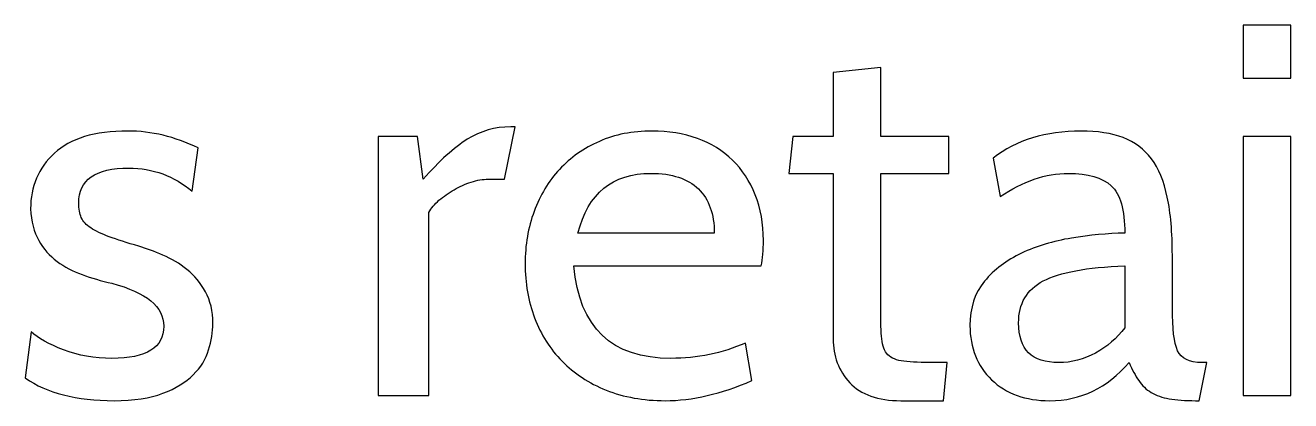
# Model space of a CAD drawing. Header units: centimetres. Extents: x -24 to 24.1, y -20.7 to 0.5.
# Drawn here: x 9.038 to 11.066, y -3.618 to -3.017 of the extents above; entities that cross this region are included whole.
import ezdxf

# ---------------------------------------------------------------- set-up
doc = ezdxf.new("R2010")
doc.units = ezdxf.units.CM
doc.header["$MEASUREMENT"] = 0
doc.layers.add('Layer 1', color=7, linetype='Continuous')

msp = doc.modelspace()

# ---------------------------------------------------------------- linework, layer by layer
at = {"layer": 'Layer 1', "color": 250}
for points, knots in [([(11.06615, -3.10176), (11.06615, -3.10176), (10.98995, -3.10176), (10.98995, -3.10176), (10.98995, -3.10176), (10.98995, -3.10176), (10.98995, -3.01709), (10.98995, -3.01709), (10.98995, -3.01709), (10.98995, -3.01709), (11.06615, -3.01709), (11.06615, -3.01709), (11.06615, -3.01709), (11.06615, -3.01709), (11.06615, -3.10176), (11.06615, -3.10176)], [0, 0, 0, 0, 0.2, 0.2, 0.2, 0.2, 0.4, 0.4, 0.4, 0.4, 0.6, 0.6, 0.6, 0.6, 1, 1, 1, 1]), ([(10.51581, -3.55727), (10.51581, -3.55727), (10.50988, -3.61823), (10.50988, -3.61823), (10.50988, -3.61823), (10.50988, -3.61823), (10.4413, -3.61823), (10.4413, -3.61823), (10.4413, -3.61823), (10.40462, -3.61823), (10.37738, -3.60863), (10.3596, -3.58944), (10.3596, -3.58944), (10.34182, -3.57025), (10.33293, -3.54682), (10.33293, -3.51917), (10.33293, -3.51917), (10.33293, -3.51917), (10.33293, -3.25416), (10.33293, -3.25416), (10.33293, -3.25416), (10.33293, -3.25416), (10.26181, -3.25416), (10.26181, -3.25416), (10.26181, -3.25416), (10.26181, -3.25416), (10.26858, -3.19489), (10.26858, -3.19489), (10.26858, -3.19489), (10.26858, -3.19489), (10.33293, -3.19489), (10.33293, -3.19489), (10.33293, -3.19489), (10.33293, -3.19489), (10.33293, -3.09244), (10.33293, -3.09244), (10.33293, -3.09244), (10.33293, -3.09244), (10.40913, -3.08482), (10.40913, -3.08482), (10.40913, -3.08482), (10.40913, -3.08482), (10.40913, -3.19489), (10.40913, -3.19489), (10.40913, -3.19489), (10.40913, -3.19489), (10.51835, -3.19489), (10.51835, -3.19489), (10.51835, -3.19489), (10.51835, -3.19489), (10.51835, -3.25416), (10.51835, -3.25416), (10.51835, -3.25416), (10.51835, -3.25416), (10.40913, -3.25416), (10.40913, -3.25416), (10.40913, -3.25416), (10.40913, -3.25416), (10.40913, -3.4726), (10.40913, -3.4726), (10.40913, -3.4726), (10.40913, -3.49236), (10.4097, -3.50788), (10.41082, -3.51917), (10.41082, -3.51917), (10.41195, -3.53046), (10.4152, -3.53892), (10.42056, -3.54457), (10.42056, -3.54457), (10.42592, -3.55021), (10.43453, -3.55374), (10.44638, -3.55515), (10.44638, -3.55515), (10.45824, -3.55656), (10.47489, -3.55727), (10.49634, -3.55727), (10.49634, -3.55727), (10.49634, -3.55727), (10.51581, -3.55727), (10.51581, -3.55727)], [0, 0, 0, 0, 0.04761905, 0.04761905, 0.04761905, 0.04761905, 0.0952381, 0.0952381, 0.0952381, 0.0952381, 0.14285714, 0.14285714, 0.14285714, 0.14285714, 0.19047619, 0.19047619, 0.19047619, 0.19047619, 0.23809524, 0.23809524, 0.23809524, 0.23809524, 0.28571429, 0.28571429, 0.28571429, 0.28571429, 0.33333333, 0.33333333, 0.33333333, 0.33333333, 0.38095238, 0.38095238, 0.38095238, 0.38095238, 0.42857143, 0.42857143, 0.42857143, 0.42857143, 0.47619048, 0.47619048, 0.47619048, 0.47619048, 0.52380952, 0.52380952, 0.52380952, 0.52380952, 0.57142857, 0.57142857, 0.57142857, 0.57142857, 0.61904762, 0.61904762, 0.61904762, 0.61904762, 0.66666667, 0.66666667, 0.66666667, 0.66666667, 0.71428571, 0.71428571, 0.71428571, 0.71428571, 0.76190476, 0.76190476, 0.76190476, 0.76190476, 0.80952381, 0.80952381, 0.80952381, 0.80952381, 0.85714286, 0.85714286, 0.85714286, 0.85714286, 0.9047619, 0.9047619, 0.9047619, 0.9047619, 1, 1, 1, 1]), ([(9.82323, -3.17965), (9.82323, -3.17965), (9.8063, -3.26347), (9.8063, -3.26347), (9.8063, -3.26347), (9.8063, -3.26347), (9.78005, -3.26347), (9.78005, -3.26347), (9.78005, -3.26347), (9.77159, -3.26347), (9.76256, -3.26502), (9.75296, -3.26813), (9.75296, -3.26813), (9.74337, -3.27123), (9.73419, -3.27533), (9.72544, -3.28041), (9.72544, -3.28041), (9.7167, -3.28549), (9.70865, -3.29113), (9.70131, -3.29734), (9.70131, -3.29734), (9.69398, -3.30355), (9.68861, -3.31004), (9.68523, -3.31681), (9.68523, -3.31681), (9.68523, -3.31681), (9.68523, -3.60976), (9.68523, -3.60976), (9.68523, -3.60976), (9.68523, -3.60976), (9.60395, -3.60976), (9.60395, -3.60976), (9.60395, -3.60976), (9.60395, -3.60976), (9.60395, -3.19489), (9.60395, -3.19489), (9.60395, -3.19489), (9.60395, -3.19489), (9.6666, -3.19489), (9.6666, -3.19489), (9.6666, -3.19489), (9.6666, -3.19489), (9.67591, -3.26347), (9.67591, -3.26347), (9.67591, -3.26347), (9.70188, -3.23412), (9.72544, -3.21281), (9.74661, -3.19955), (9.74661, -3.19955), (9.76778, -3.18628), (9.79106, -3.17965), (9.81646, -3.17965), (9.81646, -3.17965), (9.81646, -3.17965), (9.82323, -3.17965), (9.82323, -3.17965)], [0, 0, 0, 0, 0.06666667, 0.06666667, 0.06666667, 0.06666667, 0.13333333, 0.13333333, 0.13333333, 0.13333333, 0.2, 0.2, 0.2, 0.2, 0.26666667, 0.26666667, 0.26666667, 0.26666667, 0.33333333, 0.33333333, 0.33333333, 0.33333333, 0.4, 0.4, 0.4, 0.4, 0.46666667, 0.46666667, 0.46666667, 0.46666667, 0.53333333, 0.53333333, 0.53333333, 0.53333333, 0.6, 0.6, 0.6, 0.6, 0.66666667, 0.66666667, 0.66666667, 0.66666667, 0.73333333, 0.73333333, 0.73333333, 0.73333333, 0.8, 0.8, 0.8, 0.8, 0.86666667, 0.86666667, 0.86666667, 0.86666667, 1, 1, 1, 1]), ([(9.18061, -3.61823), (9.12022, -3.61823), (9.0728, -3.60609), (9.03837, -3.58182), (9.03837, -3.58182), (9.03837, -3.58182), (9.04769, -3.50816), (9.04769, -3.50816), (9.04769, -3.50816), (9.05898, -3.51832), (9.07633, -3.52792), (9.09976, -3.53695), (9.09976, -3.53695), (9.12318, -3.54598), (9.149, -3.55049), (9.17723, -3.55049), (9.17723, -3.55049), (9.23254, -3.55049), (9.2602, -3.53328), (9.2602, -3.49885), (9.2602, -3.49885), (9.2602, -3.4678), (9.23254, -3.44494), (9.17723, -3.43027), (9.17723, -3.43027), (9.16029, -3.42631), (9.14435, -3.42166), (9.12939, -3.4163), (9.12939, -3.4163), (9.11443, -3.41093), (9.10103, -3.40388), (9.08917, -3.39513), (9.08917, -3.39513), (9.07732, -3.38638), (9.06758, -3.37523), (9.05996, -3.36169), (9.05996, -3.36169), (9.05234, -3.34814), (9.04797, -3.33121), (9.04684, -3.31089), (9.04684, -3.31089), (9.04684, -3.27533), (9.05954, -3.24569), (9.08494, -3.22199), (9.08494, -3.22199), (9.11034, -3.19828), (9.14957, -3.18642), (9.20263, -3.18642), (9.20263, -3.18642), (9.24045, -3.18642), (9.27798, -3.19546), (9.31523, -3.21352), (9.31523, -3.21352), (9.31523, -3.21352), (9.30592, -3.28295), (9.30592, -3.28295), (9.30592, -3.28295), (9.27657, -3.25811), (9.2427, -3.24569), (9.20432, -3.24569), (9.20432, -3.24569), (9.1507, -3.24569), (9.12389, -3.26446), (9.12389, -3.302), (9.12389, -3.302), (9.12389, -3.31103), (9.1253, -3.31879), (9.12812, -3.325), (9.12812, -3.325), (9.13094, -3.33121), (9.13602, -3.33685), (9.14336, -3.34165), (9.14336, -3.34165), (9.1507, -3.34645), (9.16058, -3.3511), (9.17299, -3.35576), (9.17299, -3.35576), (9.18541, -3.36027), (9.20122, -3.36535), (9.22041, -3.371), (9.22041, -3.371), (9.23226, -3.37439), (9.2451, -3.37904), (9.25893, -3.38497), (9.25893, -3.38497), (9.27276, -3.3909), (9.2856, -3.39866), (9.29745, -3.40825), (9.29745, -3.40825), (9.30931, -3.41785), (9.31919, -3.4297), (9.32709, -3.44381), (9.32709, -3.44381), (9.33499, -3.45792), (9.33894, -3.47486), (9.33894, -3.49461), (9.33894, -3.49461), (9.33894, -3.50816), (9.33668, -3.52227), (9.33217, -3.53695), (9.33217, -3.53695), (9.32765, -3.55162), (9.31947, -3.56489), (9.30761, -3.57674), (9.30761, -3.57674), (9.29576, -3.58859), (9.27953, -3.59847), (9.25893, -3.60637), (9.25893, -3.60637), (9.23833, -3.61428), (9.21222, -3.61823), (9.18061, -3.61823)], [0, 0, 0, 0, 0.03448276, 0.03448276, 0.03448276, 0.03448276, 0.06896552, 0.06896552, 0.06896552, 0.06896552, 0.10344828, 0.10344828, 0.10344828, 0.10344828, 0.13793103, 0.13793103, 0.13793103, 0.13793103, 0.17241379, 0.17241379, 0.17241379, 0.17241379, 0.20689655, 0.20689655, 0.20689655, 0.20689655, 0.24137931, 0.24137931, 0.24137931, 0.24137931, 0.27586207, 0.27586207, 0.27586207, 0.27586207, 0.31034483, 0.31034483, 0.31034483, 0.31034483, 0.34482759, 0.34482759, 0.34482759, 0.34482759, 0.37931034, 0.37931034, 0.37931034, 0.37931034, 0.4137931, 0.4137931, 0.4137931, 0.4137931, 0.44827586, 0.44827586, 0.44827586, 0.44827586, 0.48275862, 0.48275862, 0.48275862, 0.48275862, 0.51724138, 0.51724138, 0.51724138, 0.51724138, 0.55172414, 0.55172414, 0.55172414, 0.55172414, 0.5862069, 0.5862069, 0.5862069, 0.5862069, 0.62068966, 0.62068966, 0.62068966, 0.62068966, 0.65517241, 0.65517241, 0.65517241, 0.65517241, 0.68965517, 0.68965517, 0.68965517, 0.68965517, 0.72413793, 0.72413793, 0.72413793, 0.72413793, 0.75862069, 0.75862069, 0.75862069, 0.75862069, 0.79310345, 0.79310345, 0.79310345, 0.79310345, 0.82758621, 0.82758621, 0.82758621, 0.82758621, 0.86206897, 0.86206897, 0.86206897, 0.86206897, 0.89655172, 0.89655172, 0.89655172, 0.89655172, 0.93103448, 0.93103448, 0.93103448, 0.93103448, 1, 1, 1, 1]), ([(10.21778, -3.40233), (10.21778, -3.40233), (9.91721, -3.40233), (9.91721, -3.40233), (9.91721, -3.40233), (9.92624, -3.5011), (9.97817, -3.55049), (10.073, -3.55049), (10.073, -3.55049), (10.11533, -3.55049), (10.15512, -3.54231), (10.19238, -3.52594), (10.19238, -3.52594), (10.19238, -3.52594), (10.20254, -3.58605), (10.20254, -3.58605), (10.20254, -3.58605), (10.15343, -3.6075), (10.10715, -3.61823), (10.06368, -3.61823), (10.06368, -3.61823), (10.02869, -3.61823), (9.99722, -3.61258), (9.96928, -3.60129), (9.96928, -3.60129), (9.94134, -3.59), (9.91777, -3.57462), (9.89858, -3.55515), (9.89858, -3.55515), (9.87939, -3.53568), (9.86472, -3.51253), (9.85456, -3.48572), (9.85456, -3.48572), (9.8444, -3.45891), (9.83932, -3.42998), (9.83932, -3.39894), (9.83932, -3.39894), (9.83932, -3.36902), (9.84411, -3.34108), (9.85371, -3.31512), (9.85371, -3.31512), (9.86331, -3.28915), (9.87685, -3.26672), (9.89435, -3.24781), (9.89435, -3.24781), (9.91185, -3.2289), (9.93316, -3.21394), (9.95827, -3.20294), (9.95827, -3.20294), (9.98339, -3.19193), (10.01147, -3.18642), (10.04252, -3.18642), (10.04252, -3.18642), (10.06905, -3.18642), (10.09332, -3.19038), (10.11533, -3.19828), (10.11533, -3.19828), (10.13734, -3.20618), (10.15611, -3.21775), (10.17163, -3.23299), (10.17163, -3.23299), (10.18716, -3.24823), (10.19929, -3.26672), (10.20804, -3.28845), (10.20804, -3.28845), (10.21679, -3.31018), (10.22116, -3.33459), (10.22116, -3.36169), (10.22116, -3.36169), (10.22116, -3.37749), (10.22004, -3.39104), (10.21778, -3.40233)], [0, 0, 0, 0, 0.05263158, 0.05263158, 0.05263158, 0.05263158, 0.10526316, 0.10526316, 0.10526316, 0.10526316, 0.15789474, 0.15789474, 0.15789474, 0.15789474, 0.21052632, 0.21052632, 0.21052632, 0.21052632, 0.26315789, 0.26315789, 0.26315789, 0.26315789, 0.31578947, 0.31578947, 0.31578947, 0.31578947, 0.36842105, 0.36842105, 0.36842105, 0.36842105, 0.42105263, 0.42105263, 0.42105263, 0.42105263, 0.47368421, 0.47368421, 0.47368421, 0.47368421, 0.52631579, 0.52631579, 0.52631579, 0.52631579, 0.57894737, 0.57894737, 0.57894737, 0.57894737, 0.63157895, 0.63157895, 0.63157895, 0.63157895, 0.68421053, 0.68421053, 0.68421053, 0.68421053, 0.73684211, 0.73684211, 0.73684211, 0.73684211, 0.78947368, 0.78947368, 0.78947368, 0.78947368, 0.84210526, 0.84210526, 0.84210526, 0.84210526, 0.89473684, 0.89473684, 0.89473684, 0.89473684, 1, 1, 1, 1]), ([(10.93153, -3.55727), (10.93153, -3.55727), (10.91967, -3.61823), (10.91967, -3.61823), (10.91967, -3.61823), (10.91967, -3.61823), (10.91375, -3.61823), (10.91375, -3.61823), (10.91375, -3.61823), (10.89681, -3.61823), (10.8827, -3.61724), (10.87141, -3.61526), (10.87141, -3.61526), (10.86013, -3.61329), (10.85053, -3.6099), (10.84263, -3.6051), (10.84263, -3.6051), (10.83473, -3.60031), (10.82809, -3.59396), (10.82273, -3.58605), (10.82273, -3.58605), (10.81737, -3.57815), (10.81215, -3.56856), (10.80707, -3.55727), (10.80707, -3.55727), (10.77207, -3.59791), (10.72974, -3.61823), (10.68007, -3.61823), (10.68007, -3.61823), (10.64112, -3.61823), (10.61008, -3.60708), (10.58693, -3.58478), (10.58693, -3.58478), (10.56379, -3.56249), (10.55222, -3.53356), (10.55222, -3.498), (10.55222, -3.498), (10.55222, -3.46921), (10.55998, -3.44551), (10.5755, -3.42688), (10.5755, -3.42688), (10.59103, -3.40825), (10.61078, -3.39329), (10.63477, -3.38201), (10.63477, -3.38201), (10.65876, -3.37072), (10.68543, -3.36267), (10.71478, -3.35788), (10.71478, -3.35788), (10.74413, -3.35308), (10.77264, -3.3504), (10.80029, -3.34983), (10.80029, -3.34983), (10.80029, -3.31258), (10.7931, -3.28732), (10.7787, -3.27406), (10.7787, -3.27406), (10.76431, -3.26079), (10.74131, -3.25416), (10.7097, -3.25416), (10.7097, -3.25416), (10.67358, -3.25416), (10.63717, -3.26658), (10.60048, -3.29141), (10.60048, -3.29141), (10.60048, -3.29141), (10.58947, -3.22961), (10.58947, -3.22961), (10.58947, -3.22961), (10.62673, -3.20082), (10.67358, -3.18642), (10.73002, -3.18642), (10.73002, -3.18642), (10.75655, -3.18642), (10.77913, -3.18995), (10.79775, -3.19701), (10.79775, -3.19701), (10.81638, -3.20406), (10.83148, -3.21535), (10.84305, -3.23088), (10.84305, -3.23088), (10.85462, -3.2464), (10.86309, -3.26686), (10.86845, -3.29226), (10.86845, -3.29226), (10.87381, -3.31766), (10.87649, -3.3487), (10.87649, -3.38539), (10.87649, -3.38539), (10.87649, -3.38539), (10.87649, -3.47006), (10.87649, -3.47006), (10.87649, -3.47006), (10.87649, -3.5028), (10.87932, -3.52552), (10.88496, -3.53822), (10.88496, -3.53822), (10.89061, -3.55092), (10.90359, -3.55727), (10.92391, -3.55727), (10.92391, -3.55727), (10.92391, -3.55727), (10.93153, -3.55727), (10.93153, -3.55727)], [0, 0, 0, 0, 0.03703704, 0.03703704, 0.03703704, 0.03703704, 0.07407407, 0.07407407, 0.07407407, 0.07407407, 0.11111111, 0.11111111, 0.11111111, 0.11111111, 0.14814815, 0.14814815, 0.14814815, 0.14814815, 0.18518519, 0.18518519, 0.18518519, 0.18518519, 0.22222222, 0.22222222, 0.22222222, 0.22222222, 0.25925926, 0.25925926, 0.25925926, 0.25925926, 0.2962963, 0.2962963, 0.2962963, 0.2962963, 0.33333333, 0.33333333, 0.33333333, 0.33333333, 0.37037037, 0.37037037, 0.37037037, 0.37037037, 0.40740741, 0.40740741, 0.40740741, 0.40740741, 0.44444444, 0.44444444, 0.44444444, 0.44444444, 0.48148148, 0.48148148, 0.48148148, 0.48148148, 0.51851852, 0.51851852, 0.51851852, 0.51851852, 0.55555556, 0.55555556, 0.55555556, 0.55555556, 0.59259259, 0.59259259, 0.59259259, 0.59259259, 0.62962963, 0.62962963, 0.62962963, 0.62962963, 0.66666667, 0.66666667, 0.66666667, 0.66666667, 0.7037037, 0.7037037, 0.7037037, 0.7037037, 0.74074074, 0.74074074, 0.74074074, 0.74074074, 0.77777778, 0.77777778, 0.77777778, 0.77777778, 0.81481481, 0.81481481, 0.81481481, 0.81481481, 0.85185185, 0.85185185, 0.85185185, 0.85185185, 0.88888889, 0.88888889, 0.88888889, 0.88888889, 0.92592593, 0.92592593, 0.92592593, 0.92592593, 1, 1, 1, 1]), ([(11.06615, -3.60976), (11.06615, -3.60976), (10.98995, -3.60976), (10.98995, -3.60976), (10.98995, -3.60976), (10.98995, -3.60976), (10.98995, -3.19489), (10.98995, -3.19489), (10.98995, -3.19489), (10.98995, -3.19489), (11.06615, -3.19489), (11.06615, -3.19489), (11.06615, -3.19489), (11.06615, -3.19489), (11.06615, -3.60976), (11.06615, -3.60976)], [0, 0, 0, 0, 0.2, 0.2, 0.2, 0.2, 0.4, 0.4, 0.4, 0.4, 0.6, 0.6, 0.6, 0.6, 1, 1, 1, 1]), ([(10.04082, -3.25416), (9.9793, -3.25416), (9.94035, -3.28605), (9.92398, -3.34983), (9.92398, -3.34983), (9.92398, -3.34983), (10.14242, -3.34983), (10.14242, -3.34983), (10.14242, -3.34983), (10.14242, -3.31935), (10.13396, -3.29579), (10.11702, -3.27914), (10.11702, -3.27914), (10.10009, -3.26248), (10.07469, -3.25416), (10.04082, -3.25416)], [0, 0, 0, 0, 0.2, 0.2, 0.2, 0.2, 0.4, 0.4, 0.4, 0.4, 0.6, 0.6, 0.6, 0.6, 1, 1, 1, 1]), ([(10.80029, -3.50139), (10.80029, -3.50139), (10.80029, -3.40233), (10.80029, -3.40233), (10.80029, -3.40233), (10.73933, -3.40458), (10.69573, -3.41263), (10.66948, -3.42646), (10.66948, -3.42646), (10.64324, -3.44028), (10.63011, -3.46272), (10.63011, -3.49377), (10.63011, -3.49377), (10.63011, -3.5361), (10.65156, -3.55727), (10.69446, -3.55727), (10.69446, -3.55727), (10.71478, -3.55727), (10.7344, -3.55219), (10.7533, -3.54203), (10.7533, -3.54203), (10.77221, -3.53187), (10.78788, -3.51832), (10.80029, -3.50139)], [0, 0, 0, 0, 0.14285714, 0.14285714, 0.14285714, 0.14285714, 0.28571429, 0.28571429, 0.28571429, 0.28571429, 0.42857143, 0.42857143, 0.42857143, 0.42857143, 0.57142857, 0.57142857, 0.57142857, 0.57142857, 0.71428571, 0.71428571, 0.71428571, 0.71428571, 1, 1, 1, 1])]:
    msp.add_open_spline(points, degree=3, knots=knots, dxfattribs=at)

doc.saveas('drawing.dxf')
